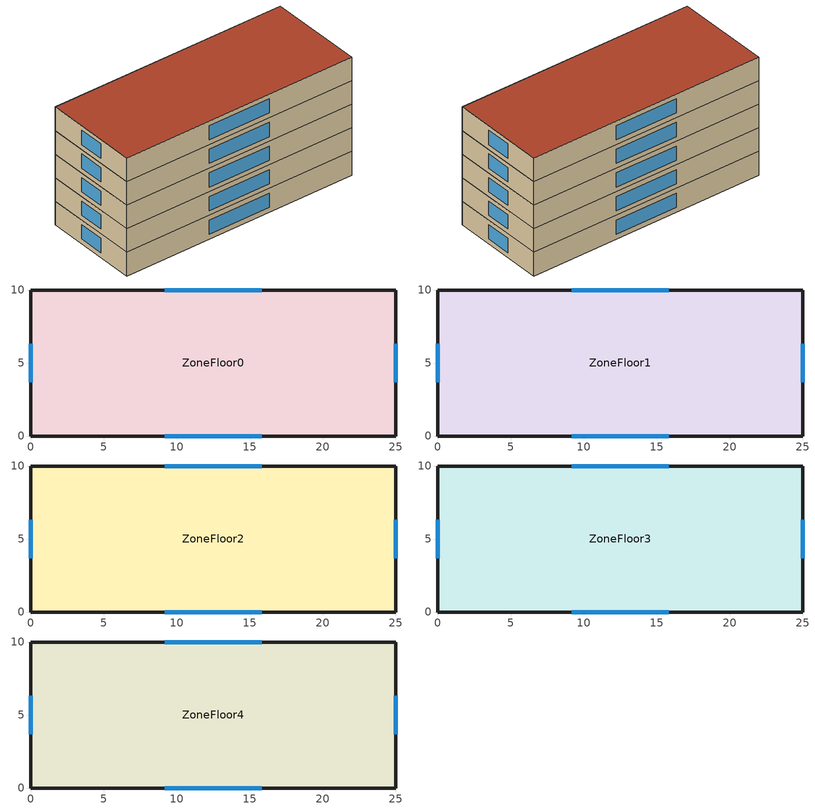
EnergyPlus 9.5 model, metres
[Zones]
ZoneFloor0
 floor ground (http://uesl_data/sources/archetypes/grounds/Ground1948_hollow_slab_medium): 0,0 0,10 25,10 25,0 z0
 wall outside (http://uesl_data/sources/archetypes/walls/Wall1948_cavity_brick_medium): 0,10 0,0 25,0 25,10 0,10 z0:2.5
 window (http://uesl_data/sources/archetypes/windows/Window1948_Standard): 0,6.33 0,3.67 / 15.83,10 9.17,10 / 25,3.67 25,6.33 / 9.17,0 15.83,0 z0.5:2
ZoneFloor1
 floor to ZoneFloor0 (http://uesl_data/sources/archetypes/floors/cesar_default_internal_ceiling_mirrored): 0,0 0,10 25,10 25,0 z2.5
 wall outside (http://uesl_data/sources/archetypes/walls/Wall1948_cavity_brick_medium): 0,10 0,0 25,0 25,10 0,10 z2.5:5
 window (http://uesl_data/sources/archetypes/windows/Window1948_Standard): 0,6.33 0,3.67 / 15.83,10 9.17,10 / 25,3.67 25,6.33 / 9.17,0 15.83,0 z3:4.5
ZoneFloor2
 floor to ZoneFloor1 (http://uesl_data/sources/archetypes/floors/cesar_default_internal_ceiling_mirrored): 0,0 0,10 25,10 25,0 z5
 wall outside (http://uesl_data/sources/archetypes/walls/Wall1948_cavity_brick_medium): 0,10 0,0 25,0 25,10 0,10 z5:7.5
 window (http://uesl_data/sources/archetypes/windows/Window1948_Standard): 0,6.33 0,3.67 / 15.83,10 9.17,10 / 25,3.67 25,6.33 / 9.17,0 15.83,0 z5.5:7
ZoneFloor3
 floor to ZoneFloor2 (http://uesl_data/sources/archetypes/floors/cesar_default_internal_ceiling_mirrored): 0,0 0,10 25,10 25,0 z7.5
 wall outside (http://uesl_data/sources/archetypes/walls/Wall1948_cavity_brick_medium): 0,10 0,0 25,0 25,10 0,10 z7.5:10
 window (http://uesl_data/sources/archetypes/windows/Window1948_Standard): 0,6.33 0,3.67 / 15.83,10 9.17,10 / 25,3.67 25,6.33 / 9.17,0 15.83,0 z8:9.5
ZoneFloor4
 floor to ZoneFloor3 (http://uesl_data/sources/archetypes/floors/cesar_default_internal_ceiling_mirrored): 0,0 0,10 25,10 25,0 z10
 wall outside (http://uesl_data/sources/archetypes/walls/Wall1948_cavity_brick_medium): 0,10 0,0 25,0 25,10 0,10 z10:12.5
 window (http://uesl_data/sources/archetypes/windows/Window1948_Standard): 0,6.33 0,3.67 / 15.83,10 9.17,10 / 25,3.67 25,6.33 / 9.17,0 15.83,0 z10.5:12
 roof outside (http://uesl_data/sources/archetypes/roofs/Roof1948_cellular_concrete_medium): 25,0 25,10 0,10 0,0 z12.5
[BUILDING]
Building: North Axis=0; Terrain=Suburbs; Loads Convergence Tolerance Value=0.04; Temperature Convergence Tolerance Value=0.4; Solar Distribution=FullExterior; Maximum Number of Warmup Days=25; Minimum Number of Warmup Days=1
[SITE:GROUNDTEMPERATURE:BUILDINGSURFACE]
18, 18, 18, 18, 18, 18, 18, 18, 18, 18, 18, 18
[SITE:GROUNDTEMPERATURE:FCFACTORMETHOD]
January Ground Temperature=1.6; February Ground Temperature=0.7; March Ground Temperature=2.3; April Ground Temperature=4.8; May Ground Temperature=11.2; June Ground Temperature=16.2; July Ground Temperature=19.6; August Ground Temperature=20.6; September Ground Temperature=18.9; October Ground Temperature=15; November Ground Temperature=9.8; December Ground Temperature=5
[SITE:GROUNDTEMPERATURE:SHALLOW]
14, 14, 14, 14, 14, 14, 14, 14, 14, 14, 14, 14
[SITE:GROUNDTEMPERATURE:DEEP]
14, 14, 14, 14, 14, 14, 14, 14, 14, 14, 14, 14
[MATERIAL] Roughness=Rough; Thermal Absorptance=0.9
Name | Thickness | Conductivity | Density | Specific Heat | Solar Absorptance | Visible Absorptance
http://uesl_data/sources/archetypes/constructionLayers/1948_Gr2_L1 | 0.015 | 0.7 | 1600 | 1000 | 0.6 | 0.6
http://uesl_data/sources/archetypes/constructionLayers/1948_Gr2_L2 | 0.24 | 0.83 | 500 | 840 | 0.6 | 0.6
http://uesl_data/sources/archetypes/constructionLayers/1948_Gr2_L3 | 0.01 | 0.04 | 240 | 760 | 0.6 | 0.6
http://uesl_data/sources/archetypes/constructionLayers/1948_Gr2_L4 | 0.025 | 0.09 | 750 | 1300 | 0.6 | 0.6
http://uesl_data/sources/archetypes/constructionLayers/1948_Gr2_L5 | 0.024 | 0.2 | 800 | 1300 | 0.7 | 0.7
http://uesl_data/sources/archetypes/floors/cesar_default_internal_ceiling_L1 | 0.1 | 1.4 | 2100 | 840 | 0.6 | 0.6
http://uesl_data/sources/archetypes/constructionLayers/1948_Wa7_L1 | 0.115 | 0.96 | 2000 | 840 | 0.6 | 0.6
http://uesl_data/sources/archetypes/constructionLayers/1948_Wa7_L3 | 0.115 | 0.81 | 1500 | 840 | 0.6 | 0.6
http://uesl_data/sources/archetypes/constructionLayers/1948_Wa7_L4 | 0.015 | 0.7 | 1100 | 900 | 0.6 | 0.6
http://uesl_data/sources/archetypes/constructionLayers/1948_Ro4_L1 | 0.02 | 0.17 | 1050 | 1000 | 0.9 | 0.9
http://uesl_data/sources/archetypes/constructionLayers/1948_Ro4_L2 | 0.175 | 0.23 | 700 | 840 | 0.8 | 0.8
http://uesl_data/sources/archetypes/constructionLayers/1948_Ro4_L3 | 0.005 | 0.7 | 1600 | 1000 | 0.6 | 0.6
[MATERIAL:AIRGAP]
http://uesl_data/sources/archetypes/constructionLayers/1948_Wa7_L2: Thermal Resistance=0.175
[WINDOWMATERIAL:GLAZING] Optical Data Type=SpectralAverage; Solar Transmittance at Normal Incidence=0.775; Front Side Solar Reflectance at Normal Incidence=0.071; Back Side Solar Reflectance at Normal Incidence=0.071; Visible Transmittance at Normal Incidence=0.881; Front Side Visible Reflectance at Normal Incidence=0.08; Back Side Visible Reflectance at Normal Incidence=0.08; Infrared Transmittance at Normal Incidence=0; Front Side Infrared Hemispherical Emissivity=0.84; Back Side Infrared Hemispherical Emissivity=0.84; Conductivity=0.9; Dirt Correction Factor for Solar and Visible Transmittance=1; Solar Diffusing=No; Youngs modulus=72000000000; Poissons ratio=0.22
Name | Thickness
http://uesl_data/sources/archetypes/constructionLayers/1948_Wi1_L1 | 0.006
http://uesl_data/sources/archetypes/constructionLayers/1948_Wi1_L3 | 0.005
[WINDOWMATERIAL:GAS]
http://uesl_data/sources/archetypes/constructionLayers/1948_Wi1_L2: Gas Type=Air; Thickness=0.01
[CONSTRUCTION]
http://uesl_data/sources/archetypes/grounds/Ground1948_hollow_slab_medium: http://uesl_data/sources/archetypes/constructionLayers/1948_Gr2_L1, http://uesl_data/sources/archetypes/constructionLayers/1948_Gr2_L2, http://uesl_data/sources/archetypes/constructionLayers/1948_Gr2_L3, http://uesl_data/sources/archetypes/constructionLayers/1948_Gr2_L4, http://uesl_data/sources/archetypes/constructionLayers/1948_Gr2_L5
http://uesl_data/sources/archetypes/floors/cesar_default_internal_ceiling_mirrored: http://uesl_data/sources/archetypes/floors/cesar_default_internal_ceiling_L1
http://uesl_data/sources/archetypes/walls/Wall1948_cavity_brick_medium: http://uesl_data/sources/archetypes/constructionLayers/1948_Wa7_L1, http://uesl_data/sources/archetypes/constructionLayers/1948_Wa7_L2, http://uesl_data/sources/archetypes/constructionLayers/1948_Wa7_L3, http://uesl_data/sources/archetypes/constructionLayers/1948_Wa7_L4
http://uesl_data/sources/archetypes/roofs/Roof1948_cellular_concrete_medium: http://uesl_data/sources/archetypes/constructionLayers/1948_Ro4_L1, http://uesl_data/sources/archetypes/constructionLayers/1948_Ro4_L2, http://uesl_data/sources/archetypes/constructionLayers/1948_Ro4_L3
http://uesl_data/sources/archetypes/windows/Window1948_Standard: http://uesl_data/sources/archetypes/constructionLayers/1948_Wi1_L1, http://uesl_data/sources/archetypes/constructionLayers/1948_Wi1_L2, http://uesl_data/sources/archetypes/constructionLayers/1948_Wi1_L3
[ZONE] Type=1; Multiplier=1; Ceiling Height=autocalculate; Volume=autocalculate; Floor Area=autocalculate; Part of Total Floor Area=Yes
ZoneFloor0; ZoneFloor1; ZoneFloor2; ZoneFloor3; ZoneFloor4
[PEOPLE] Number of People Schedule=MFH_NOMINAL_occupancy_fraction_schedule; Number of People Calculation Method=Area/Person; Zone Floor Area per Person=33.3333; Fraction Radiant=0.3; Sensible Heat Fraction=autocalculate; Activity Level Schedule=MFH_NOMINAL_activity_schedule; Carbon Dioxide Generation Rate=3.82e-08; Enable ASHRAE 55 Comfort Warnings=No; Mean Radiant Temperature Calculation Type=ZoneAveraged; Clothing Insulation Calculation Method=ClothingInsulationSchedule
Name | Zone or ZoneList
ZoneFloor0_People | ZoneFloor0
ZoneFloor1_People | ZoneFloor1
ZoneFloor2_People | ZoneFloor2
ZoneFloor3_People | ZoneFloor3
ZoneFloor4_People | ZoneFloor4
[LIGHTS] Schedule=MFH_NOMINAL_lighting_fraction_schedule; Design Level Calculation Method=Watts/Area; Watts per Zone Floor Area=3.17111; Return Air Fraction=0; Fraction Radiant=0.4; Fraction Visible=0.2; Fraction Replaceable=1; EndUse Subcategory=General; Return Air Fraction Calculated from Plenum Temperature=No; Return Air Fraction Function of Plenum Temperature Coefficient 1=0; Return Air Fraction Function of Plenum Temperature Coefficient 2=0
Name | Zone or ZoneList
ZoneFloor0_Lights | ZoneFloor0
ZoneFloor1_Lights | ZoneFloor1
ZoneFloor2_Lights | ZoneFloor2
ZoneFloor3_Lights | ZoneFloor3
ZoneFloor4_Lights | ZoneFloor4
[ELECTRICEQUIPMENT] Schedule=MFH_NOMINAL_electric_appliances_fraction_schedule; Design Level Calculation Method=Watts/Area; Watts per Zone Floor Area=7.2; Fraction Latent=0; Fraction Radiant=0.75; Fraction Lost=0; EndUse Subcategory=General
Name | Zone or ZoneList
ZoneFloor0_Appliances | ZoneFloor0
ZoneFloor1_Appliances | ZoneFloor1
ZoneFloor2_Appliances | ZoneFloor2
ZoneFloor3_Appliances | ZoneFloor3
ZoneFloor4_Appliances | ZoneFloor4
[HOTWATEREQUIPMENT] Schedule=MFH_NOMINAL_dhw_fraction_schedule; Design Level Calculation Method=Watts/Area; Power per Zone Floor Area=10.15; Fraction Latent=0; Fraction Radiant=0; Fraction Lost=1; EndUse Subcategory=General
Name | Zone or ZoneList
ZoneFloor0_DHW | ZoneFloor0
ZoneFloor1_DHW | ZoneFloor1
ZoneFloor2_DHW | ZoneFloor2
ZoneFloor3_DHW | ZoneFloor3
ZoneFloor4_DHW | ZoneFloor4
[ZONEINFILTRATION:DESIGNFLOWRATE] Schedule=MFH_NOMINAL_infiltration_fraction_schedule; Design Flow Rate Calculation Method=Flow/Area; Flow per Zone Floor Area=8.33333e-05; Constant Term Coefficient=1; Temperature Term Coefficient=0; Velocity Term Coefficient=0; Velocity Squared Term Coefficient=0
Name | Zone or ZoneList
ZoneFloor0_Infiltration | ZoneFloor0
ZoneFloor1_Infiltration | ZoneFloor1
ZoneFloor2_Infiltration | ZoneFloor2
ZoneFloor3_Infiltration | ZoneFloor3
ZoneFloor4_Infiltration | ZoneFloor4
[HVACTEMPLATE:THERMOSTAT]
MFH_NOMINAL_Residential_thermostat: Heating Setpoint Schedule=MFH_NOMINAL_heating_setpoint_schedule; Cooling Setpoint Schedule=MFH_NOMINAL_cooling_setpoint_schedule
[HVACTEMPLATE:ZONE:IDEALLOADSAIRSYSTEM] Template Thermostat=MFH_NOMINAL_Residential_thermostat; Maximum Heating Supply Air Temperature=50; Minimum Cooling Supply Air Temperature=13; Maximum Heating Supply Air Humidity Ratio=0.0156; Minimum Cooling Supply Air Humidity Ratio=0.0077; Heating Limit=NoLimit; Cooling Limit=NoLimit; Dehumidification Control Type=ConstantSensibleHeatRatio; Cooling Sensible Heat Ratio=0.7; Dehumidification Setpoint=60; Humidification Control Type=None; Humidification Setpoint=30; Outdoor Air Method=DetailedSpecification; Outdoor Air Flow Rate per Person=0; Outdoor Air Flow Rate per Zone Floor Area=0; Outdoor Air Flow Rate per Zone=0; Design Specification Outdoor Air Object=MFH_NOMINAL_Residential_outdoorair; Demand Controlled Ventilation Type=None; Outdoor Air Economizer Type=NoEconomizer; Heat Recovery Type=None; Sensible Heat Recovery Effectiveness=0.7; Latent Heat Recovery Effectiveness=0.65
ZoneFloor0; ZoneFloor1; ZoneFloor2; ZoneFloor3; ZoneFloor4
[DESIGNSPECIFICATION:OUTDOORAIR]
MFH_NOMINAL_Residential_outdoorair: Outdoor Air Method=Flow/Area; Outdoor Air Flow per Person=0; Outdoor Air Flow per Zone Floor Area=0.000305556; Outdoor Air Flow per Zone=0; Outdoor Air Flow Air Changes per Hour=0; Outdoor Air Schedule=MFH_NOMINAL_ventilation_fraction_schedule
[SCHEDULE:FILE] File=profiles\SIA2024_MFH_nominal.csvy; Rows to Skip at Top=87; Number of Hours of Data=8760; Column Separator=Semicolon; Interpolate to Timestep=No
Name | Column Number
MFH_NOMINAL_occupancy_fraction_schedule | 2
MFH_NOMINAL_activity_schedule | 3
MFH_NOMINAL_lighting_fraction_schedule | 5
MFH_NOMINAL_electric_appliances_fraction_schedule | 4
MFH_NOMINAL_dhw_fraction_schedule | 6
MFH_NOMINAL_heating_setpoint_schedule | 7
MFH_NOMINAL_cooling_setpoint_schedule | 8
MFH_NOMINAL_ventilation_fraction_schedule | 9
MFH_NOMINAL_infiltration_fraction_schedule | 10
